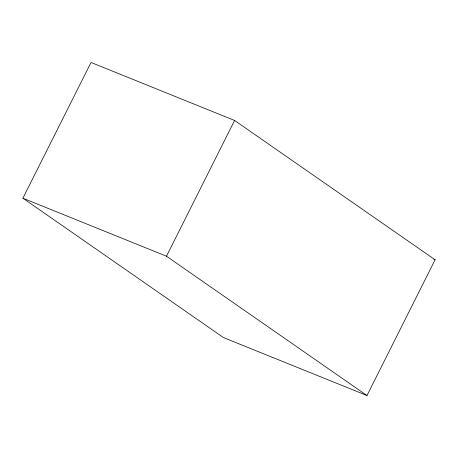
<?xml version="1.0" encoding="UTF-8"?>
<svg xmlns="http://www.w3.org/2000/svg" width="458" height="458" viewBox="0 0 458 458"><rect width="100%" height="100%" fill="white"/><g stroke="black" fill="none" stroke-linecap="round" stroke-linejoin="round"><path stroke-width="0.69" d="M22.9 198.211L91.022 62.46L234.593 120.46L435.1 259.789L366.978 395.54L223.407 337.54L22.9 198.211L166.472 256.211L366.978 395.54M166.472 256.211L234.593 120.46M433.778 259.257L435.1 259.789"/></g></svg>
